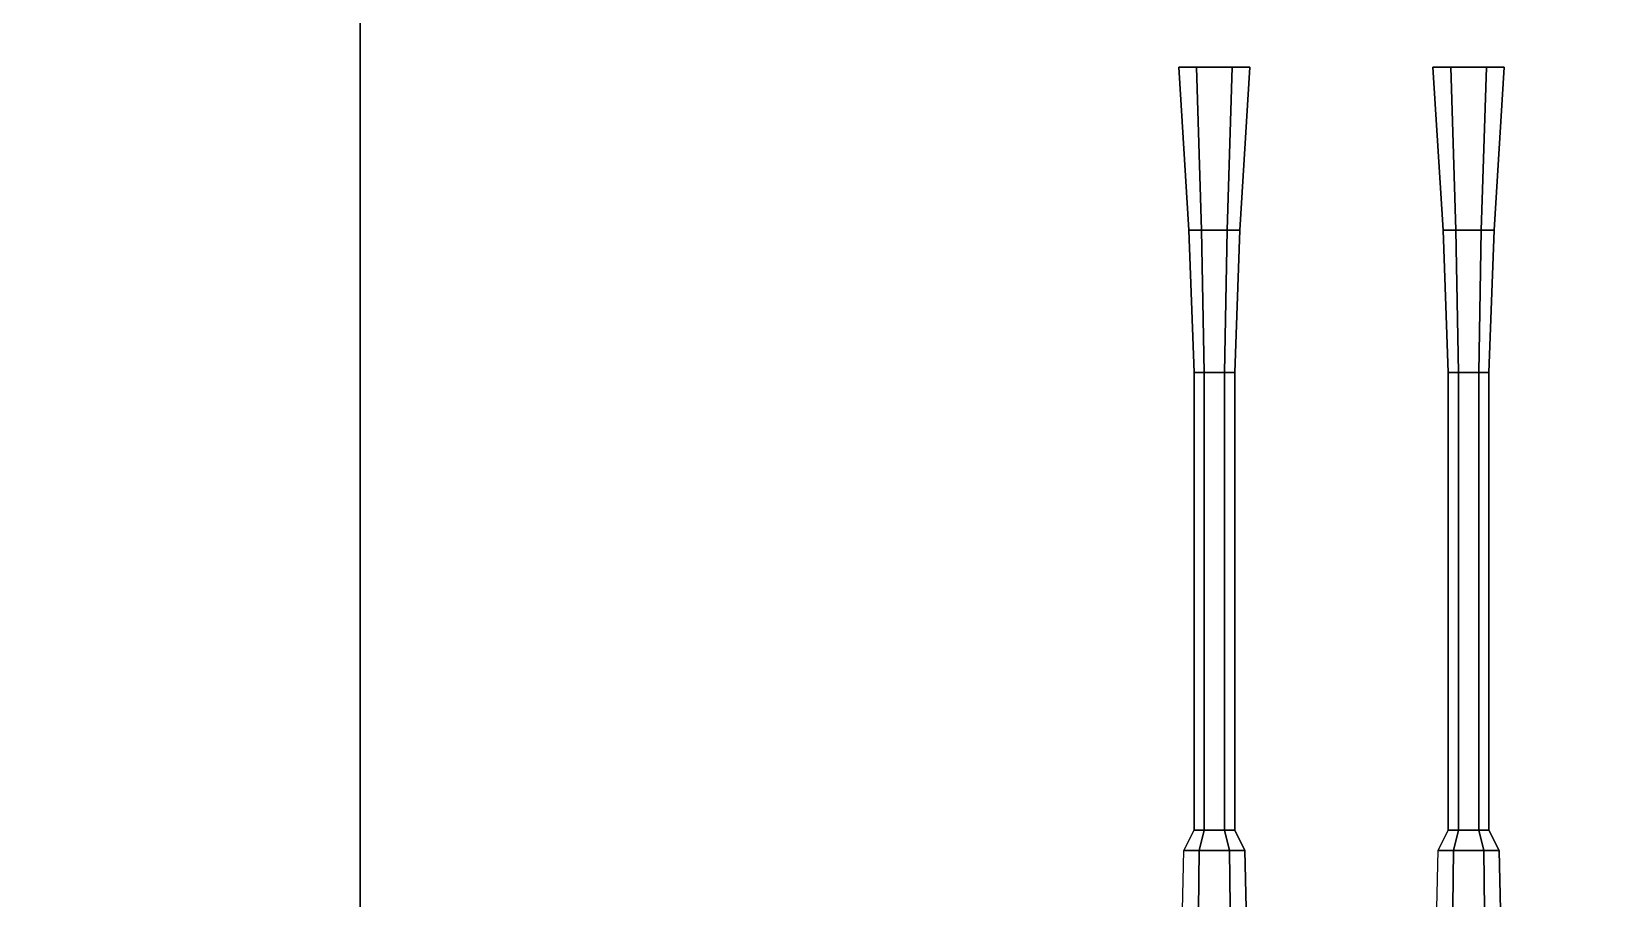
# Model space of a CAD drawing. Header units: millimetres. Extents: x -5 to 5, y -40 to 92.
# Drawn here: x 2.067 to 3.605, y -4.917 to -4.065 of the extents above; entities that cross this region are included whole.
import ezdxf

# ---------------------------------------------------------------- set-up
doc = ezdxf.new("R2010")
doc.units = ezdxf.units.MM
doc.layers.add('gun', color=1, linetype='Continuous')
doc.layers.add('sleeve', color=5, linetype='Continuous')

msp = doc.modelspace()

# ---------------------------------------------------------------- linework, layer by layer
for points in [[(-2.39, -21.2, -3.26), (-2.39, 12.2, -3.11), (2.39, 12.2, -3.11), (2.39, -21.2, -3.26)], [(4.36, 1.97), (2.39, -21.2, -3.26), (2.39, 12.2, -3.11)], [(4.44, -10.4), (2.39, -21.2, -3.26), (4.36, 1.97)], [(4.5429, -7.75, 4.48), (4.5115, -2.99, 4.48), (-4.5115, -2.99, 4.48), (-4.5429, -7.75, 4.48)]]:
    msp.add_3dface(points)
at = {"layer": 'gun'}
for points in [[(3.195, -4.1, 5.26), (3.265, -4.1, 5.26), (3.2475, -4.1, 5.2297), (3.2125, -4.1, 5.2297)], [(3.2125, -4.1, 5.2903), (3.2475, -4.1, 5.2903), (3.265, -4.1, 5.26), (3.195, -4.1, 5.26)], [(3.2175, -4.26, 5.2383), (3.205, -4.26, 5.26), (3.195, -4.1, 5.26), (3.2125, -4.1, 5.2297)], [(3.205, -4.26, 5.26), (3.2175, -4.26, 5.2817), (3.2125, -4.1, 5.2903), (3.195, -4.1, 5.26)], [(3.2425, -4.26, 5.2383), (3.2175, -4.26, 5.2383), (3.2125, -4.1, 5.2297), (3.2475, -4.1, 5.2297)], [(3.2175, -4.26, 5.2817), (3.2425, -4.26, 5.2817), (3.2475, -4.1, 5.2903), (3.2125, -4.1, 5.2903)], [(3.255, -4.26, 5.26), (3.2425, -4.26, 5.2383), (3.2475, -4.1, 5.2297), (3.265, -4.1, 5.26)], [(3.2425, -4.26, 5.2817), (3.255, -4.26, 5.26), (3.265, -4.1, 5.26), (3.2475, -4.1, 5.2903)], [(3.445, -4.1, 5.26), (3.515, -4.1, 5.26), (3.4975, -4.1, 5.2297), (3.4625, -4.1, 5.2297)], [(3.4625, -4.1, 5.2903), (3.4975, -4.1, 5.2903), (3.515, -4.1, 5.26), (3.445, -4.1, 5.26)], [(3.4675, -4.26, 5.2383), (3.455, -4.26, 5.26), (3.445, -4.1, 5.26), (3.4625, -4.1, 5.2297)], [(3.455, -4.26, 5.26), (3.4675, -4.26, 5.2817), (3.4625, -4.1, 5.2903), (3.445, -4.1, 5.26)], [(3.4925, -4.26, 5.2383), (3.4675, -4.26, 5.2383), (3.4625, -4.1, 5.2297), (3.4975, -4.1, 5.2297)], [(3.4675, -4.26, 5.2817), (3.4925, -4.26, 5.2817), (3.4975, -4.1, 5.2903), (3.4625, -4.1, 5.2903)], [(3.505, -4.26, 5.26), (3.4925, -4.26, 5.2383), (3.4975, -4.1, 5.2297), (3.515, -4.1, 5.26)], [(3.4925, -4.26, 5.2817), (3.505, -4.26, 5.26), (3.515, -4.1, 5.26), (3.4975, -4.1, 5.2903)], [(3.22, -4.4, 5.2427), (3.21, -4.4, 5.26), (3.205, -4.26, 5.26), (3.2175, -4.26, 5.2383)], [(3.21, -4.4, 5.26), (3.22, -4.4, 5.2773), (3.2175, -4.26, 5.2817), (3.205, -4.26, 5.26)], [(3.24, -4.4, 5.2427), (3.22, -4.4, 5.2427), (3.2175, -4.26, 5.2383), (3.2425, -4.26, 5.2383)], [(3.22, -4.4, 5.2773), (3.24, -4.4, 5.2773), (3.2425, -4.26, 5.2817), (3.2175, -4.26, 5.2817)], [(3.25, -4.4, 5.26), (3.24, -4.4, 5.2427), (3.2425, -4.26, 5.2383), (3.255, -4.26, 5.26)], [(3.24, -4.4, 5.2773), (3.25, -4.4, 5.26), (3.255, -4.26, 5.26), (3.2425, -4.26, 5.2817)], [(3.47, -4.4, 5.2427), (3.46, -4.4, 5.26), (3.455, -4.26, 5.26), (3.4675, -4.26, 5.2383)], [(3.46, -4.4, 5.26), (3.47, -4.4, 5.2773), (3.4675, -4.26, 5.2817), (3.455, -4.26, 5.26)], [(3.49, -4.4, 5.2427), (3.47, -4.4, 5.2427), (3.4675, -4.26, 5.2383), (3.4925, -4.26, 5.2383)], [(3.47, -4.4, 5.2773), (3.49, -4.4, 5.2773), (3.4925, -4.26, 5.2817), (3.4675, -4.26, 5.2817)], [(3.5, -4.4, 5.26), (3.49, -4.4, 5.2427), (3.4925, -4.26, 5.2383), (3.505, -4.26, 5.26)], [(3.49, -4.4, 5.2773), (3.5, -4.4, 5.26), (3.505, -4.26, 5.26), (3.4925, -4.26, 5.2817)], [(3.22, -4.85, 5.2427), (3.21, -4.85, 5.26), (3.21, -4.4, 5.26), (3.22, -4.4, 5.2427)], [(3.21, -4.85, 5.26), (3.22, -4.85, 5.2773), (3.22, -4.4, 5.2773), (3.21, -4.4, 5.26)], [(3.24, -4.85, 5.2427), (3.22, -4.85, 5.2427), (3.22, -4.4, 5.2427), (3.24, -4.4, 5.2427)], [(3.22, -4.85, 5.2773), (3.24, -4.85, 5.2773), (3.24, -4.4, 5.2773), (3.22, -4.4, 5.2773)], [(3.25, -4.85, 5.26), (3.24, -4.85, 5.2427), (3.24, -4.4, 5.2427), (3.25, -4.4, 5.26)], [(3.24, -4.85, 5.2773), (3.25, -4.85, 5.26), (3.25, -4.4, 5.26), (3.24, -4.4, 5.2773)], [(3.47, -4.85, 5.2427), (3.46, -4.85, 5.26), (3.46, -4.4, 5.26), (3.47, -4.4, 5.2427)], [(3.46, -4.85, 5.26), (3.47, -4.85, 5.2773), (3.47, -4.4, 5.2773), (3.46, -4.4, 5.26)], [(3.49, -4.85, 5.2427), (3.47, -4.85, 5.2427), (3.47, -4.4, 5.2427), (3.49, -4.4, 5.2427)], [(3.47, -4.85, 5.2773), (3.49, -4.85, 5.2773), (3.49, -4.4, 5.2773), (3.47, -4.4, 5.2773)], [(3.5, -4.85, 5.26), (3.49, -4.85, 5.2427), (3.49, -4.4, 5.2427), (3.5, -4.4, 5.26)], [(3.49, -4.85, 5.2773), (3.5, -4.85, 5.26), (3.5, -4.4, 5.26), (3.49, -4.4, 5.2773)]]:
    msp.add_3dface(points, dxfattribs=at)

# ---------------------------------------------------------------- meshes
at = {"layer": 'sleeve'}
mesh = msp.add_polymesh((2, 6), dxfattribs=dict(at, n_close=True))
for k, corner in enumerate([(3.21, -4.85, 5.26), (3.22, -4.85, 5.2427), (3.24, -4.85, 5.2427), (3.25, -4.85, 5.26), (3.24, -4.85, 5.2773), (3.22, -4.85, 5.2773), (3.2, -4.87, 5.26), (3.215, -4.87, 5.234), (3.245, -4.87, 5.234), (3.26, -4.87, 5.26), (3.245, -4.87, 5.286), (3.215, -4.87, 5.286)]):
    mesh.set_mesh_vertex(divmod(k, 6), corner)
mesh = msp.add_polymesh((2, 6), dxfattribs=dict(at, n_close=True))
for k, corner in enumerate([(3.46, -4.85, 5.26), (3.47, -4.85, 5.2427), (3.49, -4.85, 5.2427), (3.5, -4.85, 5.26), (3.49, -4.85, 5.2773), (3.47, -4.85, 5.2773), (3.45, -4.87, 5.26), (3.465, -4.87, 5.234), (3.495, -4.87, 5.234), (3.51, -4.87, 5.26), (3.495, -4.87, 5.286), (3.465, -4.87, 5.286)]):
    mesh.set_mesh_vertex(divmod(k, 6), corner)
mesh = msp.add_polymesh((2, 6), dxfattribs=dict(at, n_close=True))
for k, corner in enumerate([(3.2, -4.87, 5.26), (3.215, -4.87, 5.234), (3.245, -4.87, 5.234), (3.26, -4.87, 5.26), (3.245, -4.87, 5.286), (3.215, -4.87, 5.286), (3.19, -5.31, 5.26), (3.21, -5.31, 5.2254), (3.25, -5.31, 5.2254), (3.27, -5.31, 5.26), (3.25, -5.31, 5.2946), (3.21, -5.31, 5.2946)]):
    mesh.set_mesh_vertex(divmod(k, 6), corner)
mesh = msp.add_polymesh((2, 6), dxfattribs=dict(at, n_close=True))
for k, corner in enumerate([(3.45, -4.87, 5.26), (3.465, -4.87, 5.234), (3.495, -4.87, 5.234), (3.51, -4.87, 5.26), (3.495, -4.87, 5.286), (3.465, -4.87, 5.286), (3.44, -5.31, 5.26), (3.46, -5.31, 5.2254), (3.5, -5.31, 5.2254), (3.52, -5.31, 5.26), (3.5, -5.31, 5.2946), (3.46, -5.31, 5.2946)]):
    mesh.set_mesh_vertex(divmod(k, 6), corner)

doc.saveas('drawing.dxf')
